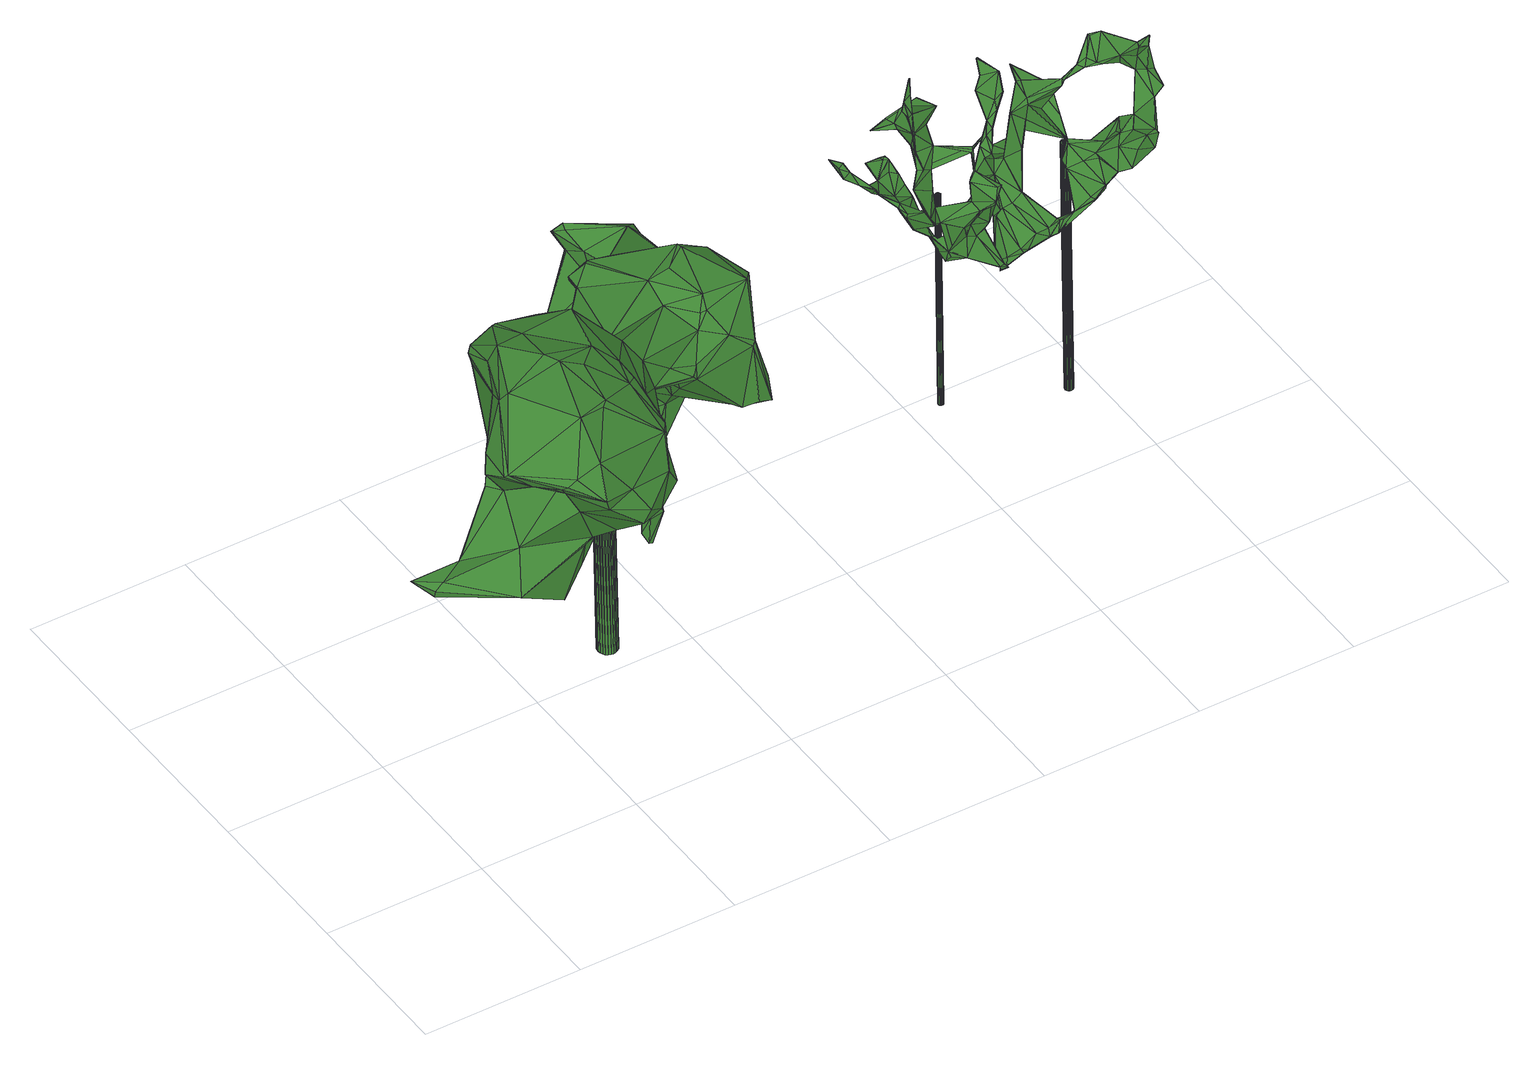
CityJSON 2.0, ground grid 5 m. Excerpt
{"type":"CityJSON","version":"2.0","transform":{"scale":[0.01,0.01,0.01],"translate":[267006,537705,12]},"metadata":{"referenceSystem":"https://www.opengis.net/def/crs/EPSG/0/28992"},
"CityObjects":{
"tree1":{"type":"SolitaryVegetationObject","attributes":{"gtid":237,"crown_width_m":10.12,"crown_median_z":22.5,"crown_r50_m":0.426,"crown_porosity":0.885,"trunk_H_m":9.36,"trunk_DBH_m":0.61,"trunk_radius_m":0.305,"trunk_base_height_m":13.14,"original_gtid":"266"},"geometry":[{"type":"Solid","lod":"3","boundaries":[[[[0,1,2]],[[0,2,3]],[[4,5,6]],[[7,8,9]],[[10,11,12]],[[13,8,7]],[[14,8,13]],[[11,15,12]],[[16,17,18]],[[19,20,21]],[[22,23,24]],[[25,26,27]],[[26,28,27]],[[29,30,31]],[[32,33,34]],[[32,35,33]],[[36,37,38]],[[39,40,41]],[[15,11,42]],[[43,44,45]],[[22,24,46]],[[47,48,49]],[[50,51,52]],[[1,53,2]],[[54,55,56]],[[57,58,59]],[[46,60,12]],[[12,60,41]],[[60,39,41]],[[61,62,63]],[[64,60,24]],[[65,66,67]],[[68,67,66]],[[42,11,69]],[[69,11,10]],[[4,70,5]],[[71,72,73]],[[74,75,76]],[[12,15,46]],[[77,67,78]],[[34,33,79]],[[80,81,82]],[[49,48,83]],[[84,85,86]],[[84,86,87]],[[88,89,79]],[[90,39,91]],[[39,60,91]],[[92,93,2]],[[77,78,94]],[[46,24,60]],[[15,95,29]],[[24,7,64]],[[96,97,98]],[[24,99,7]],[[35,88,33]],[[56,100,71]],[[8,101,9]],[[85,102,103]],[[104,105,49]],[[56,73,54]],[[106,107,108]],[[109,110,111]],[[98,97,110]],[[112,26,113]],[[114,115,116]],[[22,117,23]],[[118,23,117]],[[89,88,35]],[[107,119,120]],[[107,106,119]],[[45,80,121]],[[1,0,122]],[[121,43,45]],[[94,78,123]],[[123,78,67]],[[124,30,125]],[[126,127,128]],[[49,83,104]],[[129,6,5]],[[7,99,130]],[[131,132,133]],[[1,122,134]],[[135,62,136]],[[116,137,138]],[[137,26,139]],[[7,140,64]],[[141,142,143]],[[7,9,140]],[[114,9,101]],[[61,132,62]],[[42,95,15]],[[82,81,35]],[[144,113,25]],[[38,145,36]],[[141,32,146]],[[4,134,147]],[[122,147,134]],[[148,149,150]],[[151,150,152]],[[92,2,153]],[[29,154,30]],[[54,73,87]],[[71,73,56]],[[155,156,114]],[[28,137,115]],[[157,129,148]],[[98,120,158]],[[159,51,106]],[[160,131,133]],[[74,160,133]],[[113,26,25]],[[130,161,13]],[[118,161,130]],[[162,163,164]],[[14,13,161]],[[57,165,36]],[[37,36,165]],[[35,32,82]],[[166,82,32]],[[31,30,117]],[[112,48,26]],[[102,167,103]],[[113,144,123]],[[113,123,67]],[[46,168,22]],[[46,15,168]],[[25,123,144]],[[82,121,80]],[[71,100,169]],[[72,71,170]],[[55,169,100]],[[31,117,168]],[[117,22,168]],[[75,85,84]],[[75,84,87]],[[42,171,154]],[[29,168,15]],[[31,168,29]],[[29,95,154]],[[154,95,42]],[[172,16,173]],[[7,130,13]],[[118,130,23]],[[23,130,99]],[[23,99,24]],[[62,132,131]],[[44,146,45]],[[48,174,83]],[[175,170,71]],[[176,177,178]],[[9,91,140]],[[73,75,87]],[[49,105,47]],[[158,119,59]],[[74,133,167]],[[124,179,30]],[[160,74,76]],[[77,94,27]],[[145,173,180]],[[76,75,73]],[[116,40,39]],[[102,85,75]],[[102,75,74]],[[123,27,94]],[[181,182,16]],[[8,183,101]],[[137,104,174]],[[47,26,48]],[[40,181,41]],[[113,67,112]],[[184,185,169]],[[186,185,187]],[[27,123,25]],[[186,187,188]],[[52,186,188]],[[186,169,185]],[[173,145,38]],[[157,189,129]],[[103,132,61]],[[76,73,72]],[[74,167,102]],[[56,55,100]],[[190,115,191]],[[190,191,28]],[[192,193,177]],[[176,192,177]],[[37,172,38]],[[63,62,194]],[[59,125,165]],[[59,165,57]],[[47,139,26]],[[80,45,34]],[[80,34,79]],[[68,180,48]],[[82,43,121]],[[166,43,82]],[[44,128,19]],[[43,195,44]],[[138,180,173]],[[155,97,196]],[[53,153,2]],[[193,111,177]],[[164,85,162]],[[197,96,158]],[[198,86,164]],[[54,86,198]],[[151,157,150]],[[5,199,129]],[[54,198,55]],[[189,198,129]],[[55,198,189]],[[152,200,201]],[[101,183,114]],[[143,162,63]],[[151,127,135]],[[69,172,171]],[[62,131,136]],[[44,202,146]],[[43,203,195]],[[43,166,203]],[[159,170,175]],[[172,69,16]],[[32,34,45]],[[204,152,150]],[[160,76,108]],[[183,155,114]],[[160,108,107]],[[77,65,67]],[[166,32,141]],[[166,141,203]],[[67,68,112]],[[0,205,122]],[[206,207,196]],[[183,14,155]],[[183,8,14]],[[104,139,105]],[[137,139,104]],[[30,154,125]],[[154,165,125]],[[187,111,110]],[[185,111,187]],[[105,139,47]],[[151,193,192]],[[104,83,174]],[[107,120,160]],[[124,125,50]],[[117,30,179]],[[135,127,62]],[[4,6,134]],[[109,111,193]],[[125,59,50]],[[140,91,64]],[[155,196,156]],[[117,179,118]],[[50,52,179]],[[50,179,124]],[[52,118,179]],[[109,120,98]],[[184,176,178]],[[28,26,137]],[[161,188,14]],[[65,58,145]],[[115,137,116]],[[55,176,169]],[[189,176,55]],[[184,169,176]],[[151,192,157]],[[157,192,189]],[[20,127,151]],[[173,38,172]],[[199,5,208]],[[3,202,19]],[[209,92,153]],[[209,93,92]],[[37,171,172]],[[87,86,54]],[[145,66,65]],[[162,143,93]],[[136,131,210]],[[195,194,126]],[[148,129,199]],[[52,188,118]],[[203,194,195]],[[201,200,20]],[[161,118,188]],[[14,97,155]],[[204,122,205]],[[108,76,159]],[[108,159,106]],[[170,159,72]],[[159,76,72]],[[178,177,111]],[[185,178,111]],[[1,134,6]],[[137,174,138]],[[138,174,48]],[[77,27,207]],[[79,33,88]],[[32,45,146]],[[4,147,70]],[[116,181,40]],[[12,41,181]],[[16,18,181]],[[19,128,20]],[[5,70,208]],[[89,81,79]],[[80,79,81]],[[126,128,195]],[[12,181,17]],[[36,145,57]],[[35,81,89]],[[69,17,16]],[[2,93,3]],[[57,145,58]],[[169,175,71]],[[164,86,85]],[[164,211,198]],[[119,106,51]],[[119,51,50]],[[20,200,21]],[[10,17,69]],[[93,143,142]],[[127,20,128]],[[203,141,143]],[[21,205,3]],[[3,205,0]],[[61,85,103]],[[187,110,97]],[[52,51,175]],[[159,175,51]],[[28,191,27]],[[98,158,96]],[[19,202,44]],[[160,120,210]],[[160,210,131]],[[193,135,212]],[[158,59,58]],[[206,58,65]],[[50,59,119]],[[48,180,138]],[[190,28,115]],[[195,128,44]],[[126,194,127]],[[21,204,205]],[[62,127,194]],[[3,19,21]],[[209,163,93]],[[153,163,209]],[[93,163,162]],[[203,143,63]],[[66,145,180]],[[66,180,68]],[[63,194,203]],[[208,149,148]],[[68,48,112]],[[12,17,10]],[[18,17,181]],[[14,187,97]],[[188,187,14]],[[96,196,97]],[[90,91,9]],[[64,91,60]],[[39,213,116]],[[114,116,213]],[[197,58,206]],[[158,58,197]],[[178,185,184]],[[109,98,110]],[[169,186,175]],[[52,175,186]],[[119,158,120]],[[135,136,210]],[[193,212,109]],[[109,210,120]],[[197,214,96]],[[206,214,197]],[[196,96,214]],[[196,214,206]],[[90,9,114]],[[210,109,212]],[[210,212,135]],[[153,211,163]],[[164,163,211]],[[53,211,153]],[[198,211,53]],[[85,61,162]],[[63,162,61]],[[165,154,171]],[[165,171,37]],[[122,204,147]],[[208,70,149]],[[147,204,149]],[[147,149,70]],[[150,149,204]],[[65,207,206]],[[77,207,65]],[[21,200,204]],[[150,157,148]],[[199,208,148]],[[192,176,189]],[[196,207,156]],[[213,39,90]],[[213,90,114]],[[6,215,1]],[[53,1,215]],[[27,156,207]],[[191,156,27]],[[191,115,156]],[[114,156,115]],[[53,215,198]],[[198,215,129]],[[129,215,6]],[[152,204,200]],[[133,132,167]],[[103,167,132]],[[69,171,42]],[[141,146,142]],[[202,142,146]],[[3,93,142]],[[173,182,138]],[[138,182,116]],[[181,116,182]],[[173,16,182]],[[201,20,151]],[[151,152,201]],[[193,151,135]],[[202,3,142]],[[216,217,218]],[[216,218,219]],[[219,218,220]],[[219,220,221]],[[218,217,222]],[[218,222,220]],[[220,222,223]],[[220,223,221]],[[222,217,224]],[[222,224,223]],[[223,224,225]],[[223,225,221]],[[224,217,226]],[[224,226,225]],[[225,226,227]],[[225,227,221]],[[226,217,228]],[[226,228,227]],[[227,228,229]],[[227,229,221]],[[228,217,230]],[[228,230,229]],[[229,230,231]],[[229,231,221]],[[230,217,232]],[[230,232,231]],[[231,232,233]],[[231,233,221]],[[232,217,234]],[[232,234,233]],[[233,234,235]],[[233,235,221]],[[234,217,236]],[[234,236,235]],[[235,236,237]],[[235,237,221]],[[236,217,238]],[[236,238,237]],[[237,238,239]],[[237,239,221]],[[238,217,240]],[[238,240,239]],[[239,240,241]],[[239,241,221]],[[240,217,242]],[[240,242,241]],[[241,242,243]],[[241,243,221]],[[242,217,244]],[[242,244,243]],[[243,244,245]],[[243,245,221]],[[244,217,246]],[[244,246,245]],[[245,246,247]],[[245,247,221]],[[246,217,248]],[[246,248,247]],[[247,248,249]],[[247,249,221]],[[248,217,250]],[[248,250,249]],[[249,250,251]],[[249,251,221]],[[250,217,252]],[[250,252,251]],[[251,252,253]],[[251,253,221]],[[252,217,254]],[[252,254,253]],[[253,254,255]],[[253,255,221]],[[254,217,256]],[[254,256,255]],[[255,256,257]],[[255,257,221]],[[256,217,258]],[[256,258,257]],[[257,258,259]],[[257,259,221]],[[258,217,260]],[[258,260,259]],[[259,260,261]],[[259,261,221]],[[260,217,262]],[[260,262,261]],[[261,262,263]],[[261,263,221]],[[262,217,264]],[[262,264,263]],[[263,264,265]],[[263,265,221]],[[264,217,216]],[[264,216,265]],[[265,216,219]],[[265,219,221]]]]}]},
"tree2":{"type":"SolitaryVegetationObject","attributes":{"gtid":368,"crown_width_m":3.55,"crown_median_z":20.84,"crown_r50_m":0.221,"crown_porosity":0.922,"trunk_H_m":7.52,"trunk_DBH_m":0.165,"trunk_radius_m":0.0826,"trunk_base_height_m":13.32,"original_gtid":"411"},"geometry":[{"type":"Solid","lod":"3","boundaries":[[[[266,267,268]],[[269,266,268]],[[270,271,272]],[[273,274,271]],[[275,276,277]],[[278,279,280]],[[281,282,283]],[[284,285,286]],[[287,288,289]],[[290,291,292]],[[293,292,291]],[[294,295,296]],[[291,297,298]],[[299,300,301]],[[302,303,304]],[[274,305,271]],[[306,307,298]],[[308,281,309]],[[310,281,308]],[[311,312,313]],[[289,314,287]],[[315,316,317]],[[318,307,306]],[[285,319,320]],[[321,322,323]],[[324,325,326]],[[327,291,290]],[[294,328,295]],[[327,329,330]],[[331,321,287]],[[332,333,334]],[[335,336,337]],[[338,314,289]],[[339,340,266]],[[341,295,328]],[[341,328,269]],[[342,343,344]],[[344,343,297]],[[306,297,343]],[[345,266,346]],[[266,340,346]],[[338,289,288]],[[301,304,347]],[[348,349,300]],[[308,350,310]],[[351,352,353]],[[284,290,285]],[[332,275,354]],[[332,354,313]],[[307,355,298]],[[307,356,355]],[[339,357,340]],[[321,358,322]],[[359,360,361]],[[278,362,279]],[[363,364,365]],[[365,364,353]],[[292,366,274]],[[367,310,368]],[[296,315,317]],[[295,315,296]],[[294,296,317]],[[369,370,371]],[[317,372,294]],[[365,373,363]],[[374,283,375]],[[376,377,333]],[[344,330,329]],[[378,294,372]],[[379,380,369]],[[381,382,290]],[[357,383,384]],[[346,379,385]],[[371,385,379]],[[279,386,387]],[[369,380,388]],[[389,388,380]],[[390,391,326]],[[356,392,393]],[[356,394,392]],[[283,282,375]],[[376,298,355]],[[395,316,315]],[[396,397,398]],[[384,398,397]],[[280,279,387]],[[308,309,399]],[[288,287,323]],[[338,288,277]],[[314,338,277]],[[287,400,331]],[[401,352,349]],[[402,403,404]],[[386,405,387]],[[405,280,387]],[[336,335,406]],[[407,362,408]],[[404,409,402]],[[404,371,409]],[[302,373,303]],[[306,355,410]],[[347,401,411]],[[378,395,315]],[[390,412,402]],[[330,297,291]],[[314,277,287]],[[406,313,354]],[[353,364,351]],[[396,398,295]],[[306,298,297]],[[384,405,413]],[[355,377,376]],[[292,274,361]],[[273,361,274]],[[401,347,352]],[[404,403,367]],[[322,334,333]],[[402,409,390]],[[372,414,395]],[[415,342,416]],[[409,371,370]],[[290,284,327]],[[278,408,362]],[[399,350,308]],[[353,352,304]],[[394,273,392]],[[376,333,329]],[[376,329,327]],[[271,417,272]],[[348,375,412]],[[416,342,312]],[[339,383,357]],[[280,397,418]],[[329,333,344]],[[419,420,421]],[[299,374,348]],[[354,422,336]],[[297,330,344]],[[295,398,315]],[[406,342,415]],[[335,342,406]],[[381,385,404]],[[330,291,327]],[[379,326,267]],[[399,309,423]],[[309,281,283]],[[424,425,386]],[[390,426,412]],[[427,426,390]],[[408,278,418]],[[415,416,311]],[[428,349,348]],[[333,377,322]],[[317,316,414]],[[348,300,299]],[[352,300,349]],[[351,301,300]],[[352,351,300]],[[301,347,411]],[[301,411,299]],[[391,429,268]],[[280,418,278]],[[351,364,302]],[[302,304,351]],[[374,375,348]],[[272,425,424]],[[301,351,304]],[[411,401,428]],[[411,428,381]],[[389,430,341]],[[381,428,431]],[[432,413,417]],[[321,323,287]],[[290,324,319]],[[290,319,285]],[[369,371,379]],[[431,382,381]],[[313,406,415]],[[355,356,420]],[[389,266,345]],[[423,374,299]],[[365,353,373]],[[357,432,340]],[[412,282,281]],[[375,282,412]],[[286,285,320]],[[384,397,405]],[[405,397,280]],[[328,266,433]],[[326,325,390]],[[424,361,273]],[[307,394,356]],[[393,394,307]],[[356,393,434]],[[320,435,286]],[[284,286,435]],[[270,392,273]],[[270,393,392]],[[436,345,346]],[[292,435,320]],[[270,273,271]],[[389,345,436]],[[428,426,427]],[[417,413,272]],[[425,272,413]],[[425,413,405]],[[284,435,327]],[[434,318,421]],[[318,437,421]],[[399,423,350]],[[423,299,350]],[[328,433,269]],[[320,366,292]],[[378,328,294]],[[317,414,372]],[[266,269,433]],[[292,361,346]],[[361,436,346]],[[270,272,393]],[[424,393,272]],[[332,276,275]],[[390,409,370]],[[390,370,391]],[[431,324,382]],[[324,290,382]],[[299,438,350]],[[346,366,319]],[[406,354,336]],[[283,374,309]],[[309,374,423]],[[435,293,327]],[[395,414,316]],[[435,292,293]],[[413,432,439]],[[419,318,410]],[[302,364,363]],[[313,415,311]],[[342,332,313]],[[342,313,312]],[[416,312,311]],[[363,373,302]],[[373,440,303]],[[368,438,299]],[[339,266,328]],[[349,428,401]],[[403,310,367]],[[427,431,428]],[[334,322,358]],[[428,348,426]],[[304,303,440]],[[378,372,395]],[[320,319,366]],[[340,366,346]],[[293,291,298]],[[293,298,327]],[[327,298,376]],[[393,307,318]],[[434,393,318]],[[273,394,424]],[[393,424,394]],[[333,332,344]],[[342,344,332]],[[276,358,331]],[[437,419,421]],[[437,318,419]],[[334,358,332]],[[321,331,358]],[[276,331,400]],[[277,288,323]],[[277,323,275]],[[337,275,323]],[[410,318,306]],[[419,410,420]],[[355,420,410]],[[337,441,335]],[[368,310,438]],[[404,385,371]],[[290,385,381]],[[292,385,290]],[[346,385,292]],[[434,420,356]],[[421,420,434]],[[370,388,391]],[[369,388,370]],[[427,325,431]],[[269,268,429]],[[269,429,341]],[[324,326,379]],[[442,355,441]],[[442,441,337]],[[315,398,383]],[[384,383,398]],[[361,386,359]],[[361,424,386]],[[279,359,386]],[[407,359,362]],[[335,343,342]],[[277,400,287]],[[397,396,408]],[[397,408,418]],[[443,355,442]],[[443,442,337]],[[277,276,400]],[[362,359,279]],[[444,389,341]],[[357,384,439]],[[427,390,325]],[[346,319,379]],[[324,379,319]],[[267,266,380]],[[267,380,379]],[[389,380,266]],[[359,445,436]],[[407,445,359]],[[391,268,267]],[[389,436,445]],[[389,445,407]],[[417,271,305]],[[347,304,352]],[[357,439,432]],[[373,353,440]],[[328,378,383]],[[328,383,339]],[[315,383,378]],[[431,325,324]],[[413,439,384]],[[391,267,326]],[[386,425,405]],[[336,422,337]],[[323,322,443]],[[323,443,337]],[[355,443,377]],[[322,377,443]],[[306,335,441]],[[332,358,276]],[[354,337,422]],[[354,275,337]],[[306,441,355]],[[335,306,343]],[[359,436,360]],[[436,361,360]],[[444,388,389]],[[412,426,348]],[[310,403,281]],[[412,403,402]],[[281,403,412]],[[432,417,305]],[[444,341,429]],[[388,429,391]],[[444,429,388]],[[274,366,305]],[[366,340,305]],[[432,305,340]],[[411,368,299]],[[411,381,368]],[[408,396,430]],[[408,430,407]],[[407,430,389]],[[367,368,404]],[[404,368,381]],[[341,430,295]],[[396,295,430]],[[353,304,440]],[[350,438,310]],[[446,447,448]],[[446,448,449]],[[449,448,450]],[[449,450,451]],[[448,447,452]],[[448,452,450]],[[450,452,453]],[[450,453,451]],[[452,447,454]],[[452,454,453]],[[453,454,455]],[[453,455,451]],[[454,447,456]],[[454,456,455]],[[455,456,457]],[[455,457,451]],[[456,447,458]],[[456,458,457]],[[457,458,459]],[[457,459,451]],[[458,447,460]],[[458,460,459]],[[459,460,461]],[[459,461,451]],[[460,447,462]],[[460,462,461]],[[461,462,463]],[[461,463,451]],[[462,447,464]],[[462,464,463]],[[463,464,465]],[[463,465,451]],[[464,447,466]],[[464,466,465]],[[465,466,467]],[[465,467,451]],[[466,447,468]],[[466,468,467]],[[467,468,469]],[[467,469,451]],[[468,447,470]],[[468,470,469]],[[469,470,471]],[[469,471,451]],[[470,447,472]],[[470,472,471]],[[471,472,473]],[[471,473,451]],[[472,447,474]],[[472,474,473]],[[473,474,475]],[[473,475,451]],[[474,447,476]],[[474,476,475]],[[475,476,477]],[[475,477,451]],[[476,447,478]],[[476,478,477]],[[477,478,479]],[[477,479,451]],[[478,447,480]],[[478,480,479]],[[479,480,481]],[[479,481,451]],[[480,447,482]],[[480,482,481]],[[481,482,483]],[[481,483,451]],[[482,447,484]],[[482,484,483]],[[483,484,485]],[[483,485,451]],[[484,447,486]],[[484,486,485]],[[485,486,487]],[[485,487,451]],[[486,447,488]],[[486,488,487]],[[487,488,489]],[[487,489,451]],[[488,447,490]],[[488,490,489]],[[489,490,491]],[[489,491,451]],[[490,447,492]],[[490,492,491]],[[491,492,493]],[[491,493,451]],[[492,447,494]],[[492,494,493]],[[493,494,495]],[[493,495,451]],[[494,447,446]],[[494,446,495]],[[495,446,449]],[[495,449,451]]]]}]},
"tree3":{"type":"SolitaryVegetationObject","attributes":{"gtid":283,"crown_width_m":4.78,"crown_median_z":21.73,"crown_r50_m":0.223,"crown_porosity":0.93,"trunk_H_m":8.75,"trunk_DBH_m":0.255,"trunk_radius_m":0.128,"trunk_base_height_m":12.98,"original_gtid":"319"},"geometry":[{"type":"Solid","lod":"3","boundaries":[[[[496,497,498]],[[499,500,501]],[[502,501,500]],[[503,504,505]],[[506,507,508]],[[509,497,496]],[[510,511,512]],[[513,514,515]],[[516,517,518]],[[504,503,519]],[[520,499,521]],[[519,522,523]],[[519,523,504]],[[524,525,526]],[[527,518,517]],[[528,529,530]],[[531,532,533]],[[502,534,535]],[[521,536,520]],[[528,537,538]],[[502,500,539]],[[528,538,504]],[[505,504,538]],[[540,529,528]],[[541,542,518]],[[543,544,515]],[[526,525,545]],[[546,547,548]],[[503,545,519]],[[549,545,503]],[[550,524,526]],[[524,508,551]],[[552,543,515]],[[553,554,555]],[[553,556,554]],[[546,557,558]],[[559,557,546]],[[513,560,514]],[[561,562,563]],[[564,565,566]],[[567,568,497]],[[569,570,571]],[[572,573,574]],[[532,575,576]],[[536,577,520]],[[524,578,579]],[[550,578,524]],[[580,519,581]],[[582,583,554]],[[497,584,563]],[[562,497,563]],[[562,567,497]],[[585,586,587]],[[588,559,548]],[[546,548,559]],[[589,590,591]],[[592,593,594]],[[534,543,552]],[[595,596,597]],[[598,597,596]],[[534,599,543]],[[600,591,601]],[[602,568,603]],[[604,514,605]],[[502,539,534]],[[606,607,608]],[[609,610,611]],[[612,613,566]],[[614,564,615]],[[616,603,605]],[[554,599,582]],[[552,535,534]],[[599,544,543]],[[617,618,619]],[[620,517,516]],[[620,516,621]],[[534,539,599]],[[582,599,539]],[[499,520,622]],[[512,511,623]],[[583,624,625]],[[564,566,613]],[[564,613,615]],[[569,541,518]],[[569,518,527]],[[626,591,627]],[[628,514,604]],[[628,552,514]],[[586,585,629]],[[630,558,587]],[[540,593,592]],[[631,575,619]],[[632,633,634]],[[497,635,584]],[[575,621,636]],[[622,624,583]],[[622,520,624]],[[637,638,612]],[[588,639,559]],[[588,510,639]],[[640,616,560]],[[641,605,603]],[[625,577,556]],[[552,515,514]],[[533,532,642]],[[585,557,643]],[[644,643,573]],[[574,573,643]],[[623,645,521]],[[580,594,519]],[[580,646,594]],[[620,575,631]],[[553,555,625]],[[623,511,645]],[[556,595,647]],[[648,554,649]],[[588,572,609]],[[627,572,588]],[[609,572,610]],[[650,561,651]],[[589,585,590]],[[652,598,532]],[[531,575,532]],[[646,653,537]],[[506,653,646]],[[654,529,540]],[[600,529,654]],[[523,528,504]],[[655,656,657]],[[503,505,653]],[[643,644,591]],[[566,658,612]],[[520,577,624]],[[528,523,540]],[[523,593,540]],[[600,659,529]],[[537,592,646]],[[591,644,627]],[[631,571,570]],[[643,590,585]],[[650,564,660]],[[661,662,630]],[[663,630,662]],[[564,650,664]],[[616,605,560]],[[526,545,550]],[[665,666,667]],[[528,530,537]],[[612,668,665]],[[503,653,506]],[[622,583,500]],[[659,669,529]],[[629,585,670]],[[601,657,656]],[[522,594,593]],[[610,574,617]],[[587,558,585]],[[671,672,596]],[[596,672,598]],[[668,614,615]],[[561,641,567]],[[561,567,562]],[[519,594,522]],[[587,673,661]],[[674,542,541]],[[558,557,585]],[[608,607,654]],[[675,654,607]],[[650,676,663]],[[621,575,620]],[[580,677,646]],[[646,677,506]],[[571,541,569]],[[571,631,541]],[[674,541,631]],[[626,657,601]],[[625,555,583]],[[554,583,555]],[[581,678,580]],[[550,545,549]],[[518,542,516]],[[679,558,630]],[[632,634,680]],[[635,681,682]],[[683,668,612]],[[589,591,600]],[[669,684,627]],[[607,606,675]],[[509,658,566]],[[559,597,557]],[[643,557,597]],[[574,598,652]],[[574,597,598]],[[509,685,497]],[[675,585,589]],[[654,675,600]],[[533,686,511]],[[683,670,614]],[[683,629,670]],[[629,673,586]],[[587,586,673]],[[681,685,687]],[[509,687,685]],[[631,619,674]],[[655,659,656]],[[669,659,655]],[[627,684,626]],[[623,688,512]],[[619,575,617]],[[531,617,575]],[[626,684,657]],[[601,659,600]],[[656,659,601]],[[655,684,669]],[[588,548,627]],[[675,589,600]],[[689,664,690]],[[683,638,640]],[[612,638,683]],[[680,678,525]],[[603,568,567]],[[690,651,563]],[[547,691,675]],[[657,684,655]],[[689,507,664]],[[669,548,547]],[[627,548,669]],[[563,584,690]],[[537,530,608]],[[608,654,540]],[[597,559,639]],[[517,620,570]],[[517,570,527]],[[620,631,570]],[[527,570,569]],[[601,591,626]],[[683,614,668]],[[675,679,585]],[[670,585,679]],[[625,624,577]],[[615,667,666]],[[665,667,615]],[[619,692,674]],[[575,636,576]],[[665,668,666]],[[666,668,615]],[[583,582,500]],[[608,540,592]],[[593,523,522]],[[614,670,564]],[[537,608,592]],[[530,606,608]],[[630,587,661]],[[529,669,606]],[[529,606,530]],[[597,639,595]],[[669,547,606]],[[606,547,675]],[[550,549,578]],[[506,549,503]],[[579,549,506]],[[578,549,579]],[[637,640,638]],[[650,663,561]],[[681,687,693]],[[670,679,676]],[[679,630,676]],[[650,651,664]],[[599,648,544]],[[694,544,648]],[[672,671,642]],[[672,642,532]],[[639,648,595]],[[694,648,639]],[[695,696,604]],[[681,689,682]],[[690,682,689]],[[563,651,561]],[[641,561,663]],[[697,535,698]],[[699,628,698]],[[628,699,552]],[[551,680,524]],[[700,680,551]],[[643,591,590]],[[542,674,692]],[[542,692,516]],[[516,692,621]],[[670,676,564]],[[635,682,584]],[[690,584,682]],[[531,533,611]],[[546,558,547]],[[630,663,676]],[[603,616,640]],[[622,500,499]],[[627,644,573]],[[683,701,629]],[[533,642,671]],[[524,680,525]],[[581,525,678]],[[579,506,508]],[[579,508,524]],[[552,699,698]],[[693,632,681]],[[628,696,661]],[[604,696,628]],[[513,701,560]],[[519,545,581]],[[687,564,664]],[[687,565,564]],[[633,632,693]],[[552,698,535]],[[502,535,688]],[[588,609,511]],[[588,511,510]],[[535,697,688]],[[677,507,506]],[[658,509,496]],[[498,658,496]],[[498,612,658]],[[640,701,683]],[[602,497,568]],[[567,641,603]],[[556,577,536]],[[695,661,696]],[[646,592,594]],[[603,637,602]],[[640,560,701]],[[603,640,637]],[[498,637,612]],[[673,628,661]],[[673,515,628]],[[662,661,695]],[[619,618,692]],[[515,673,513]],[[673,629,701]],[[637,498,702]],[[637,702,602]],[[677,580,507]],[[595,703,647]],[[648,647,703]],[[648,703,595]],[[687,664,507]],[[512,697,510]],[[512,688,697]],[[692,618,636]],[[692,636,621]],[[679,675,691]],[[547,558,691]],[[507,678,633]],[[507,580,678]],[[693,687,507]],[[693,507,633]],[[551,689,700]],[[698,694,697]],[[633,678,634]],[[679,691,558]],[[671,596,595]],[[582,539,500]],[[687,509,704]],[[499,501,521]],[[511,609,611]],[[511,611,533]],[[645,511,686]],[[645,686,536]],[[576,574,652]],[[560,605,514]],[[531,610,617]],[[611,610,531]],[[566,704,509]],[[671,686,533]],[[618,617,574]],[[576,636,574]],[[636,618,574]],[[497,702,498]],[[602,702,497]],[[597,574,643]],[[532,576,652]],[[612,665,613]],[[665,615,613]],[[623,501,688]],[[521,645,536]],[[556,686,671]],[[671,595,556]],[[556,536,686]],[[502,688,501]],[[521,501,623]],[[689,551,507]],[[508,507,551]],[[689,681,700]],[[681,632,700]],[[680,634,678]],[[700,632,680]],[[545,525,581]],[[698,628,694]],[[515,694,628]],[[544,694,515]],[[697,694,510]],[[510,694,639]],[[553,625,556]],[[662,705,663]],[[598,672,532]],[[610,572,574]],[[554,648,599]],[[673,701,513]],[[690,664,651]],[[635,685,681]],[[635,497,685]],[[627,573,572]],[[647,648,649]],[[647,649,556]],[[556,649,554]],[[663,705,641]],[[695,641,705]],[[687,704,565]],[[565,704,566]],[[662,695,705]],[[695,604,605]],[[653,505,538]],[[653,538,537]],[[676,650,660]],[[695,605,641]],[[676,660,564]],[[706,707,708]],[[706,708,709]],[[709,708,710]],[[709,710,711]],[[708,707,712]],[[708,712,710]],[[710,712,713]],[[710,713,711]],[[712,707,714]],[[712,714,713]],[[713,714,715]],[[713,715,711]],[[714,707,716]],[[714,716,715]],[[715,716,717]],[[715,717,711]],[[716,707,718]],[[716,718,717]],[[717,718,719]],[[717,719,711]],[[718,707,720]],[[718,720,719]],[[719,720,721]],[[719,721,711]],[[720,707,722]],[[720,722,721]],[[721,722,723]],[[721,723,711]],[[722,707,724]],[[722,724,723]],[[723,724,725]],[[723,725,711]],[[724,707,726]],[[724,726,725]],[[725,726,727]],[[725,727,711]],[[726,707,728]],[[726,728,727]],[[727,728,729]],[[727,729,711]],[[728,707,730]],[[728,730,729]],[[729,730,731]],[[729,731,711]],[[730,707,732]],[[730,732,731]],[[731,732,733]],[[731,733,711]],[[732,707,734]],[[732,734,733]],[[733,734,735]],[[733,735,711]],[[734,707,736]],[[734,736,735]],[[735,736,737]],[[735,737,711]],[[736,707,738]],[[736,738,737]],[[737,738,739]],[[737,739,711]],[[738,707,740]],[[738,740,739]],[[739,740,741]],[[739,741,711]],[[740,707,742]],[[740,742,741]],[[741,742,743]],[[741,743,711]],[[742,707,744]],[[742,744,743]],[[743,744,745]],[[743,745,711]],[[744,707,746]],[[744,746,745]],[[745,746,747]],[[745,747,711]],[[746,707,748]],[[746,748,747]],[[747,748,749]],[[747,749,711]],[[748,707,750]],[[748,750,749]],[[749,750,751]],[[749,751,711]],[[750,707,752]],[[750,752,751]],[[751,752,753]],[[751,753,711]],[[752,707,754]],[[752,754,753]],[[753,754,755]],[[753,755,711]],[[754,707,706]],[[754,706,755]],[[755,706,709]],[[755,709,711]]]]}]}
},
"vertices":[
[1080,1174,839],[1170,1150,861],[1114,1048,822],[1021,983,687],[1013,1189,1062],[1015,1179,1090],[1210,1127,1034],[341,591,1394],[434,626,1229],[335,573,1345],[342,97,1239],[370,95,1256],[209,191,1277],[497,640,1336],[494,653,1258],[431,173,1395],[357,133,1186],[330,111,1227],[320,129,1219],[997,927,644],[966,966,754],[900,1022,779],[440,374,1473],[444,488,1462],[342,456,1490],[408,392,645],[308,399,773],[435,481,759],[368,367,857],[540,217,1377],[661,285,1330],[541,327,1424],[1040,741,444],[1049,728,367],[1009,746,380],[1050,723,368],[640,89,1033],[579,44,1089],[551,39,1057],[212,309,1267],[183,267,1237],[200,198,1269],[445,96,1280],[1005,716,550],[985,879,555],[979,776,474],[281,303,1457],[136,362,791],[245,183,826],[56,323,815],[735,317,1234],[816,461,1211],[772,497,1277],[1217,991,965],[1210,755,1222],[1120,763,1270],[1120,742,1276],[722,139,1059],[677,237,1091],[739,234,1141],[268,330,1418],[1155,589,882],[1029,645,853],[1113,701,786],[322,473,1430],[543,331,909],[515,234,885],[506,284,751],[492,244,857],[432,39,1187],[973,1174,1083],[1085,579,1241],[1074,541,1216],[1230,581,1225],[1179,472,1088],[1192,480,1095],[1107,479,1155],[544,470,743],[528,434,702],[991,742,302],[989,735,398],[1005,720,363],[1004,720,452],[55,316,839],[1242,616,993],[1264,528,898],[1252,653,989],[1268,634,1192],[1018,727,266],[1003,723,274],[304,414,1361],[301,415,1364],[993,954,753],[1172,819,702],[511,451,703],[522,200,1372],[720,533,1158],[676,564,1176],[777,593,1154],[406,580,1443],[1048,691,1269],[405,592,1188],[1232,458,879],[1232,462,876],[6,367,861],[76,346,811],[911,472,1131],[978,457,1080],[994,469,1105],[813,603,1159],[738,620,1190],[825,813,1211],[406,214,720],[402,373,642],[342,499,1105],[285,428,1031],[312,375,1042],[611,398,1405],[636,542,1422],[843,443,1113],[834,459,1096],[991,739,473],[1050,1188,867],[491,426,666],[695,316,1313],[724,204,1219],[1022,758,721],[1026,772,775],[1006,804,685],[1159,1074,1090],[420,585,1440],[1011,580,934],[1144,472,888],[1138,462,892],[1020,1172,1004],[969,749,974],[1001,615,931],[163,366,864],[292,265,923],[137,366,794],[329,581,1379],[1072,766,628],[1145,810,674],[1175,797,693],[411,387,641],[549,174,936],[1009,882,549],[1016,1170,1002],[1033,1100,1037],[1007,1149,1018],[1056,1085,924],[1007,855,971],[908,1041,799],[1113,988,919],[696,161,1230],[510,564,1015],[471,507,963],[1061,1022,1030],[769,458,1125],[1028,514,1183],[992,461,1062],[583,637,1357],[1205,715,850],[1160,749,815],[1236,713,950],[686,123,1122],[1015,714,535],[1187,452,898],[470,342,1459],[979,689,1258],[1055,544,1212],[538,78,1156],[444,45,1150],[428,169,1060],[82,322,856],[984,622,1214],[901,875,1230],[832,858,1203],[830,861,1215],[682,367,1339],[499,219,901],[272,170,1224],[409,237,1121],[408,589,1170],[884,856,1241],[827,810,1214],[783,579,1221],[684,639,1231],[631,646,1324],[994,906,1183],[414,416,992],[463,488,949],[949,894,1177],[890,839,1127],[1045,704,771],[1015,728,602],[520,563,1010],[710,385,1173],[1186,884,1093],[1013,1163,1079],[901,1020,783],[913,1018,782],[998,928,632],[1050,723,618],[885,1078,831],[907,1044,795],[563,369,968],[513,444,896],[975,1170,1086],[1030,775,776],[942,542,1123],[1089,840,989],[983,690,1143],[418,400,1200],[532,506,1168],[1207,1085,1031],[805,575,115],[775,575,114],[804,583,115],[781,569,1050],[780,577,1050],[751,569,1049],[801,591,115],[777,585,1050],[797,597,115],[772,591,1050],[790,602,114],[766,596,1050],[783,605,114],[758,599,1050],[775,606,114],[750,600,1050],[767,605,114],[742,599,1049],[760,601,114],[735,595,1049],[753,596,113],[729,591,1049],[748,590,113],[724,584,1049],[746,583,113],[721,577,1049],[745,575,113],[720,569,1049],[746,567,113],[721,561,1049],[749,560,113],[724,554,1049],[754,553,113],[729,547,1049],[760,548,113],[735,543,1049],[767,545,114],[743,540,1049],[775,544,114],[751,539,1049],[783,546,114],[759,540,1049],[790,549,114],[766,543,1050],[797,554,114],[772,548,1050],[802,560,115],[777,554,1050],[804,567,115],[780,561,1050],
[2072,880,713],[2052,938,731],[2066,923,686],[2070,893,670],[2192,821,932],[2174,800,904],[2208,826,929],[2135,872,941],[2136,865,876],[2005,961,1182],[1988,971,1189],[2010,980,1238],[2199,968,785],[2214,965,799],[2234,959,803],[2020,1090,874],[2010,1090,875],[1978,1153,877],[1985,839,900],[2011,856,856],[1985,817,896],[1984,971,1228],[2009,978,1238],[2011,987,1286],[2005,897,873],[2032,907,939],[2035,892,882],[2033,901,935],[2165,767,696],[2188,859,662],[2182,774,695],[2014,930,997],[2036,913,1003],[1965,1072,880],[1905,1037,909],[1906,1036,911],[1865,1093,973],[1864,1091,974],[1874,1068,954],[2144,834,860],[2064,946,1052],[2152,891,1026],[2024,1109,901],[2010,1132,897],[2034,1075,868],[1931,1056,1087],[1930,1054,1087],[1998,1041,1093],[2012,988,1286],[2183,774,696],[2162,717,733],[2153,746,704],[2161,898,1037],[2022,865,841],[2013,856,858],[1989,953,1181],[1993,936,1123],[2004,959,1182],[1986,960,816],[1983,986,821],[2002,952,772],[1963,889,979],[2120,863,681],[1993,919,1016],[2012,931,998],[1979,972,1196],[1999,946,1123],[1997,935,1066],[1992,938,1123],[2066,1031,1102],[2077,1051,1141],[2095,977,1157],[2013,987,1286],[2121,866,757],[2101,847,810],[2121,864,682],[2000,1029,1079],[2028,992,1066],[2012,978,1053],[2102,849,811],[2040,873,839],[1914,1004,921],[1964,1072,878],[1918,1028,887],[2023,1108,902],[1870,1067,942],[1884,1040,922],[1844,1054,952],[2042,1052,1129],[2063,944,1054],[2151,889,1027],[2126,854,806],[1988,954,1180],[2201,918,806],[2151,856,821],[2137,867,875],[2198,967,787],[1823,1097,1003],[1846,1085,967],[1822,1096,1003],[2039,871,839],[2038,1050,848],[1987,1022,849],[2057,970,751],[2057,972,750],[2050,997,786],[2154,747,706],[1824,1095,1003],[1977,1152,879],[1976,1152,877],[2006,903,1022],[1999,934,1066],[2165,767,698],[2004,952,773],[2054,938,733],[1981,988,852],[1989,959,830],[2148,858,750],[2189,858,780],[1991,960,830],[2229,916,857],[2233,960,805],[2064,942,726],[2121,868,758],[2005,1005,791],[2052,964,731],[2153,877,968],[2154,878,968],[2152,879,968],[2161,718,735],[2180,871,753],[2201,910,780],[2180,869,754],[2018,1121,908],[1980,973,1196],[1912,1002,920],[2035,1031,810],[2037,1051,846],[2045,1022,821],[2249,897,837],[2027,1061,1116],[2173,958,775],[2174,958,774],[2049,999,785],[2159,897,1038],[1934,1018,885],[1989,1067,852],[2180,830,886],[2161,716,734],[1989,1071,1092],[1931,1055,1086],[2174,804,890],[2196,948,780],[2178,879,1078],[2155,890,1036],[2179,877,1077],[2075,1049,1142],[2009,1116,901],[2151,894,932],[2183,836,890],[1986,1022,847],[1980,995,830],[1932,1017,883],[2068,923,688],[2152,868,750],[1977,984,837],[2145,833,858],[2079,879,691],[2157,889,1035],[1987,838,900],[2126,856,806],[2179,878,1079],[2010,1088,877],[2150,855,821],[1846,1083,969],[2066,986,1097],[2065,985,1099],[2001,944,1123],[2074,882,713],[2199,910,781],[2083,925,132],[2075,925,132],[2083,927,132],[2077,930,884],[2076,932,884],[2068,930,884],[2082,929,132],[2076,934,884],[2081,931,132],[2074,936,884],[2079,932,132],[2072,937,884],[2077,933,132],[2071,938,884],[2075,933,132],[2068,938,884],[2073,933,132],[2066,938,884],[2071,932,132],[2064,937,884],[2069,931,132],[2062,936,884],[2068,929,132],[2061,934,884],[2067,927,132],[2060,932,884],[2067,925,132],[2060,930,884],[2067,923,132],[2060,928,884],[2068,921,132],[2061,926,884],[2069,919,132],[2062,924,884],[2071,918,132],[2064,923,884],[2073,917,132],[2066,922,884],[2075,917,132],[2068,922,884],[2077,917,132],[2070,922,884],[2079,918,132],[2072,923,884],[2081,919,132],[2074,924,884],[2082,921,132],[2075,926,884],[2083,923,132],[2076,928,884],
[2636,720,984],[2579,630,1036],[2608,740,992],[2205,792,694],[2238,762,717],[2232,766,732],[2239,738,747],[2585,914,1245],[2557,938,1229],[2559,929,1230],[2587,821,1223],[2629,810,1162],[2626,794,1225],[2638,719,985],[2279,835,864],[2242,918,884],[2251,841,834],[2418,701,879],[2422,682,883],[2385,705,852],[2400,1120,961],[2379,1200,971],[2416,1164,996],[2586,915,1243],[2189,829,662],[2214,862,787],[2561,929,1228],[2559,939,1227],[2652,777,1262],[2627,796,1226],[2665,793,1280],[2395,1243,998],[2508,915,1160],[2472,935,1111],[2472,924,1114],[2278,1046,878],[2279,1047,876],[2220,994,826],[2292,709,788],[2291,710,790],[2219,885,769],[2518,891,1162],[2533,906,1179],[2241,737,745],[2510,915,1158],[2414,1164,997],[2399,1120,963],[2315,702,797],[2340,748,803],[2632,800,1253],[2362,946,1006],[2361,934,1070],[2318,953,1043],[2628,799,1269],[2664,793,1281],[2652,785,1171],[2313,701,799],[2203,817,678],[2245,789,712],[2205,816,676],[2221,885,768],[2358,945,971],[2424,835,989],[2333,919,931],[2453,684,906],[2498,687,1035],[2522,627,1056],[2550,626,1096],[2563,786,1041],[2580,759,1044],[2625,752,982],[2504,629,995],[2505,631,994],[2387,1235,1003],[2377,1201,972],[2377,1199,973],[2310,925,927],[2357,946,971],[2307,1028,881],[2327,1087,916],[2320,1055,891],[2191,830,662],[2621,775,1273],[2618,774,1270],[2601,843,1177],[2601,839,1195],[2240,763,716],[2201,787,669],[2585,622,1093],[2425,836,988],[2394,814,941],[2393,813,943],[2269,911,936],[2410,941,1028],[2389,945,1010],[2401,999,1059],[2520,892,1161],[2535,907,1177],[2547,873,1177],[2274,866,838],[2275,934,886],[2334,920,929],[2293,1007,869],[2299,768,765],[2450,979,1078],[2382,1055,1118],[2519,649,1019],[2481,660,971],[2420,682,885],[2452,679,922],[2462,921,1098],[2464,922,1097],[2474,925,1112],[2249,929,930],[2292,1008,870],[2269,1008,865],[2588,792,936],[2589,794,938],[2507,806,963],[2585,835,932],[2453,681,922],[2303,1054,898],[2328,1062,905],[2326,1086,918],[2349,1178,947],[2363,1096,915],[2199,787,670],[2230,855,815],[2190,829,661],[2200,821,670],[2378,1013,1085],[2317,955,1043],[2367,705,848],[2442,805,951],[2418,821,986],[2348,1178,949],[2678,741,1131],[2665,788,1154],[2678,790,1158],[2587,630,1076],[2331,1063,902],[2521,749,1009],[2501,766,991],[2281,836,863],[2466,734,975],[2479,660,972],[2270,1009,863],[2359,947,970],[2363,948,1006],[2226,860,807],[2556,860,1179],[2228,859,805],[2298,769,766],[2216,862,786],[2526,724,1044],[2559,711,1051],[2306,1030,879],[2545,873,1179],[2474,935,1109],[2370,1006,1097],[2381,1053,1119],[2380,1055,1118],[2624,750,981],[2384,1005,1095],[2533,757,1023],[2384,774,946],[2432,765,956],[2459,742,989],[2584,746,1069],[2604,861,909],[2603,863,910],[2605,863,910],[2584,834,930],[2361,940,1088],[2484,811,973],[2245,977,813],[2275,1000,856],[2396,793,934],[2366,1108,957],[2446,935,1067],[2501,763,998],[2599,841,1178],[2631,812,1163],[2425,835,990],[2677,788,1160],[2639,726,1119],[2585,637,1093],[2506,804,961],[2369,1007,1096],[2560,711,1050],[2243,976,814],[2586,746,1068],[2279,761,769],[2637,727,1120],[2584,638,1094],[2409,940,1029],[2359,1087,940],[2638,728,1118],[2338,749,805],[2451,680,923],[2416,701,881],[2304,738,794],[2334,727,817],[2342,718,823],[2677,740,1132],[2434,766,955],[2559,711,1049],[2253,842,833],[2610,741,994],[2464,733,976],[2438,825,98],[2425,825,98],[2437,828,98],[2435,841,973],[2435,844,973],[2422,841,973],[2436,831,98],[2433,847,973],[2434,834,98],[2431,850,973],[2432,836,98],[2429,852,973],[2429,837,98],[2426,853,973],[2425,838,98],[2422,854,973],[2422,837,98],[2419,854,973],[2419,836,98],[2416,852,973],[2416,834,98],[2413,850,973],[2414,832,98],[2411,848,973],[2413,829,98],[2410,845,973],[2412,825,98],[2409,841,973],[2413,822,98],[2410,838,973],[2414,819,98],[2411,835,973],[2416,816,98],[2413,832,973],[2418,814,98],[2416,830,973],[2422,813,98],[2419,829,973],[2425,812,98],[2422,828,973],[2428,813,98],[2425,829,973],[2431,814,98],[2428,830,973],[2434,816,98],[2431,832,973],[2436,819,98],[2433,834,973],[2437,821,98],[2434,838,973]
]}
